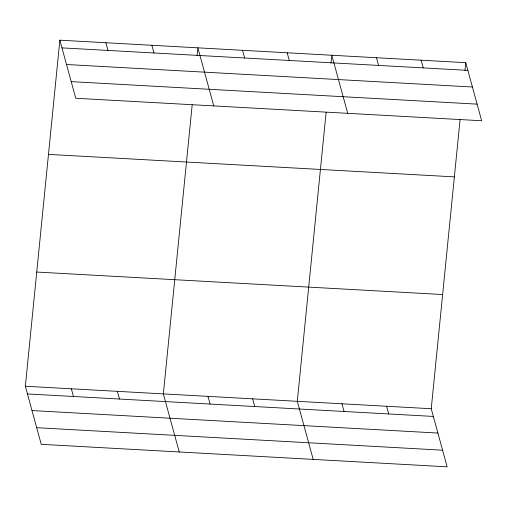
<?xml version="1.0" encoding="UTF-8"?>
<svg xmlns="http://www.w3.org/2000/svg" width="507" height="507" viewBox="0 0 507 507"><rect width="100%" height="100%" fill="white"/><g stroke="black" fill="none" stroke-linecap="round" stroke-linejoin="round"><path stroke-width="0.76" d="M460.064 119.772L431.242 408.737L447.136 466.814L41.238 444.322L25.35 386.245L59.864 40.186L465.762 62.678L481.65 120.755L75.758 98.263L59.864 40.186M192.178 104.93L163.355 393.888L179.244 451.971M197.09 55.65L197.869 47.829L213.758 105.912M326.121 112.351L297.298 401.316L313.187 459.393M331.033 63.077L331.819 55.25L347.707 113.334M464.982 70.498L465.762 62.678M61.974 47.88L467.866 70.372M66.518 64.509L472.416 87.001M71.208 81.64L477.1 104.131M48.476 154.382L454.367 176.873M36.738 272.044L442.636 294.535M25.35 386.245L431.242 408.737M27.454 393.939L433.352 416.431M32.004 410.569L437.896 433.06M36.688 427.699L442.586 450.191M421.114 60.2L423.218 67.9M376.467 57.728L378.571 65.428M386.594 406.259L388.704 413.959M287.165 52.779L289.275 60.479M341.946 403.787L344.057 411.488M242.517 50.307L244.628 58.001M252.651 398.838L254.755 406.538M151.872 45.281L153.976 52.981M208.003 396.366L210.107 404.06M105.868 42.734L107.972 50.434M117.351 391.341L119.462 399.041M71.354 388.793L73.458 396.493"/></g></svg>
